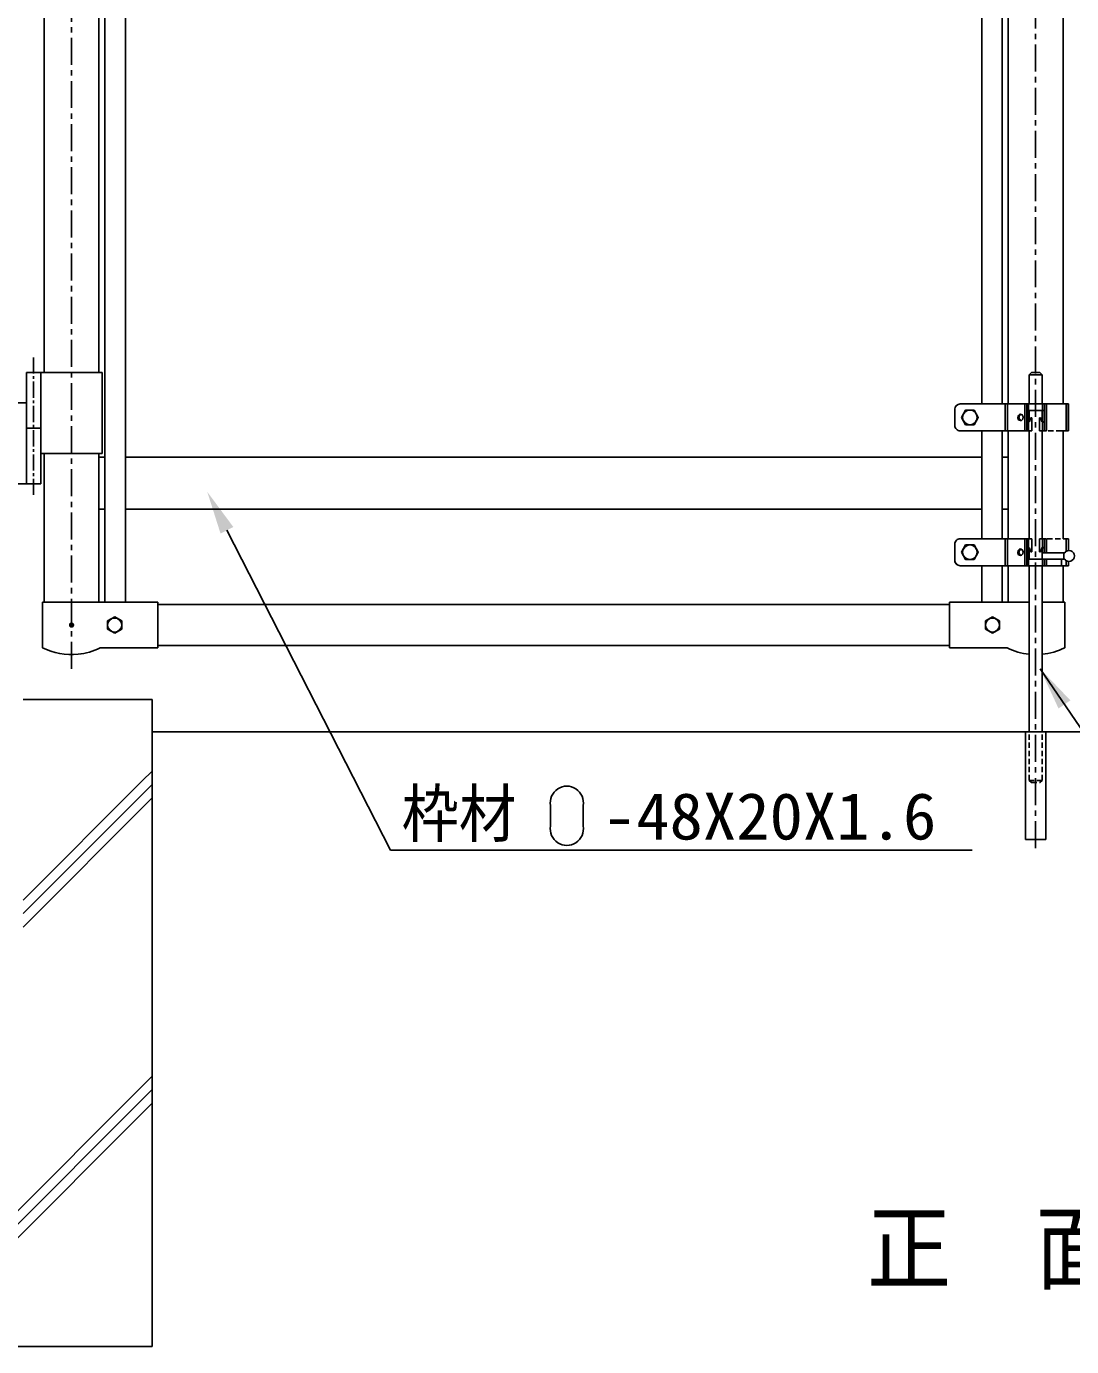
# Model space of a CAD drawing. Units: millimetres, scale not verified. Extents: x -4455 to 4455, y -3150 to 3150.
# Drawn here: x 679 to 1649, y -973 to 251 of the extents above; entities that cross this region are included whole.
import ezdxf
from ezdxf.enums import TextEntityAlignment as Align

# ---------------------------------------------------------------- set-up
doc = ezdxf.new("R2010")
doc.units = ezdxf.units.MM
doc.header["$LTSCALE"] = 20
for name, pattern in [('DASHED', [7.5, 6, -1.5]), ('USER1', [2, 1.25, -0.25, 0.25, -0.25]), ('USER3', [1.125, 0.75, -0.125, 0.125, -0.125]), ('USER4', [0.375, 0.25, -0.125]), ('USER5', [1.5, 1, -0.5])]:
    doc.linetypes.add(name, pattern=pattern)
for name, color, linetype, lineweight in [('0-0_BUHIN', 7, 'Continuous', 25), ('0-2_KOUZOU', 7, 'Continuous', 25), ('0-3_SUNPOU', 1, 'Continuous', 25), ('0-4_HATCH', 4, 'Continuous', 25), ('0-5_0', 4, 'Continuous', 25), ('0-6_KISO', 7, 'Continuous', 25), ('0-9_1', 7, 'Continuous', 25)]:
    doc.layers.add(name, color=color, linetype=linetype, lineweight=lineweight)
doc.styles.add('ＭＳ ゴシック', font='')
doc.styles.get('ＭＳ ゴシック').set_extended_font_data('MS Gothic')

# ---------------------------------------------------------------- blocks, each defined once
blk = doc.blocks.new('X1')
at = {"layer": '0-5_0'}
for p, q in [((64384.6, 34820.3), (66554.6, 36990.3)), ((64384.6, 35070.3), (66304.6, 36990.3)), ((64384.6, 35320.3), (66054.6, 36990.3)), ((70200, 35478.9), (70384.6, 35663.5)), ((67989.6, 33268.5), (70200, 35478.9)), ((67989.6, 33018.5), (70301.3, 35330.2)), ((70301.3, 35330.2), (70384.6, 35413.5)), ((67989.6, 32768.5), (70384.6, 35163.5)), ((64384.6, 29663.5), (66779.6, 32058.5)), ((64384.6, 29413.5), (66779.6, 31808.5)), ((64384.6, 29163.5), (66779.6, 31558.5)), ((65368.3, 24990.3), (70384.6, 30006.7)), ((65618.3, 24990.3), (70384.6, 29756.7)), ((65868.3, 24990.3), (70384.6, 29506.7))]:
    blk.add_line(p, q, dxfattribs=at)

msp = doc.modelspace()

# ---------------------------------------------------------------- linework, layer by layer
at = {"layer": '0-0_BUHIN', "color": 1, "linetype": 'USER1'}
for p, q in [((721.29, -345.01), (721.29, 1462.51)), ((1615.49, -511.26), (1615.49, 1462.51))]:
    msp.add_line(p, q, dxfattribs=at)
at = {"layer": '0-0_BUHIN', "color": 1, "linetype": 'USER3'}
msp.add_line((686.09, -56.24), (686.09, -184.95), dxfattribs=at)
at = {"layer": '0-0_BUHIN'}
for p, q in [((679.44, -173.38), (679.44, -70.38)), ((749.84, -70.38), (679.44, -70.38)), ((692.74, -70.38), (692.74, -173.38)), ((749.84, -145.38), (749.84, -70.38)), ((679.44, -98.38), (612.84, -98.38)), ((692.74, -121.88), (679.44, -121.88)), ((749.84, -145.38), (692.74, -145.38)), ((612.84, -173.38), (692.74, -173.38)), ((694.29, -325.38), (694.29, -283.13)), ((801.29, -283.13), (694.29, -283.13)), ((801.29, -325.63), (801.29, -283.13)), ((1535.49, -325.63), (1535.49, -283.13)), ((1535.49, -283.13), (1609.49, -283.13)), ((1621.49, -283.13), (1642.49, -283.13)), ((1642.49, -325.38), (1642.49, -283.13)), ((801.29, -325.63), (747.79, -325.63)), ((1535.49, -325.63), (1588.99, -325.63))]:
    msp.add_line(p, q, dxfattribs=at)
at = {"layer": '0-0_BUHIN', "color": 3}
for p, q in [((1611.49, -70.38), (1609.49, -72.38)), ((1609.49, -99.38), (1609.49, -72.38)), ((1611.49, -70.38), (1619.49, -70.38)), ((1621.49, -99.38), (1621.49, -72.38)), ((1540.49, -104.38), (1540.49, -119.38)), ((1646.09, -99.38), (1545.49, -99.38)), ((1587.19, -99.38), (1587.19, -124.38)), ((1605.49, -99.38), (1605.49, -124.38)), ((1607.39, -124.38), (1607.39, -99.38)), ((1607.39, -105.38), (1623.59, -105.38)), ((1608.99, -115.08), (1608.99, -105.38)), ((1609.49, -116.1), (1609.49, -105.38)), ((1621.49, -116.1), (1621.49, -105.38)), ((1621.99, -115.08), (1621.99, -105.38)), ((1623.59, -124.38), (1623.59, -99.38)), ((1625.49, -124.38), (1625.49, -99.38)), ((1643.79, -99.38), (1643.79, -124.38)), ((1645.69, -99.38), (1645.69, -124.38)), ((1646.09, -99.38), (1646.09, -124.38)), ((1609.88, -115.6), (1610.99, -112.38)), ((1611.99, -112.38), (1610.99, -112.38)), ((1611.99, -112.38), (1611.99, -124.38)), ((1618.99, -112.38), (1619.99, -112.38)), ((1618.99, -112.38), (1618.99, -124.38)), ((1621.1, -115.6), (1619.99, -112.38)), ((1611.99, -124.38), (1545.49, -124.38)), ((1609.49, -224.38), (1609.49, -124.38)), ((1625.49, -124.38), (1618.99, -124.38)), ((1621.49, -224.38), (1621.49, -124.38)), ((1639.49, -124.38), (1646.09, -124.38)), ((1540.49, -244.38), (1540.49, -229.38)), ((1611.99, -224.38), (1545.49, -224.38)), ((1587.19, -249.38), (1587.19, -224.38)), ((1605.49, -224.38), (1605.49, -249.38)), ((1607.39, -224.38), (1607.39, -249.38)), ((1611.99, -236.38), (1611.99, -224.38)), ((1625.49, -224.38), (1618.99, -224.38)), ((1618.99, -236.38), (1618.99, -224.38)), ((1621.99, -232.41), (1621.99, -237.38)), ((1623.59, -224.38), (1623.59, -237.38)), ((1625.49, -237.38), (1625.49, -224.38)), ((1643.79, -236.17), (1643.79, -224.38)), ((1646.09, -235.4), (1646.09, -224.38)), ((1623.59, -243.38), (1607.39, -243.38)), ((1608.99, -233.68), (1608.99, -243.38)), ((1609.49, -243.38), (1609.49, -232.65)), ((1609.88, -233.16), (1610.99, -236.38)), ((1611.99, -236.38), (1610.99, -236.38)), ((1618.99, -236.38), (1619.99, -236.38)), ((1621.1, -233.16), (1619.99, -236.38)), ((1621.49, -243.38), (1621.49, -232.65)), ((1642.49, -237.38), (1621.49, -237.38)), ((1642.49, -243.38), (1621.49, -243.38)), ((1623.59, -243.38), (1623.59, -249.38)), ((1625.49, -249.38), (1625.49, -243.38)), ((1639.49, -249.38), (1639.49, -243.38)), ((1641.49, -243.38), (1641.49, -237.38)), ((1643.79, -249.38), (1643.79, -244.59)), ((1646.09, -249.38), (1545.49, -249.38)), ((1609.49, -403.38), (1609.49, -249.38)), ((1621.49, -403.38), (1621.49, -249.38)), ((1646.09, -249.38), (1646.09, -245.36)), ((1605.94, -503.38), (1605.94, -403.38)), ((1625.04, -503.38), (1625.04, -403.38)), ((1605.94, -503.38), (1625.04, -503.38))]:
    msp.add_line(p, q, dxfattribs=at)
at = {"layer": '0-0_BUHIN', "color": 3, "linetype": 'DASHED'}
for p, q in [((1589.49, -99.38), (1589.49, -124.38)), ((1589.49, -249.38), (1589.49, -224.38))]:
    msp.add_line(p, q, dxfattribs=at)
at = {"layer": '0-0_BUHIN', "color": 3, "linetype": 'USER5'}
for p, q in [((1608.99, -105.38), (1608.99, -99.38)), ((1621.99, -105.38), (1621.99, -99.38)), ((1608.99, -116.34), (1608.99, -124.38)), ((1621.99, -116.34), (1621.99, -124.38)), ((1608.99, -232.41), (1608.99, -224.38)), ((1621.99, -232.41), (1621.99, -224.38)), ((1608.99, -243.38), (1608.99, -249.38)), ((1621.99, -243.38), (1621.99, -249.38))]:
    msp.add_line(p, q, dxfattribs=at)
at = {"layer": '0-0_BUHIN', "color": 3, "linetype": 'USER4'}
for p, q in [((1639.49, -124.38), (1625.49, -124.38)), ((1646.09, -224.38), (1625.49, -224.38))]:
    msp.add_line(p, q, dxfattribs=at)
at = {"layer": '0-0_BUHIN', "color": 1, "linetype": 'USER4'}
for p, q in [((1605.94, -403.38), (1625.04, -403.38)), ((1609.49, -448.38), (1609.49, -403.38)), ((1621.49, -448.38), (1621.49, -403.38)), ((1621.49, -448.38), (1609.49, -448.38)), ((1611.49, -450.38), (1609.49, -448.38)), ((1611.49, -450.38), (1619.49, -450.38)), ((1621.49, -448.38), (1619.49, -450.38))]:
    msp.add_line(p, q, dxfattribs=at)
at = {"layer": '0-0_BUHIN', "color": 3}
for points in [[(1609.49, -72.38), (1621.49, -72.38), (1619.49, -70.38)], [(1601.34, -114.88), (1599.72, -114.18), (1598.86, -112.4), (1599.16, -110.38), (1600.48, -109.06), (1601.33, -108.88)], [(1601.93, -114.8), (1600.49, -113.69), (1599.98, -111.73), (1600.65, -109.84), (1601.93, -108.96)], [(1601.34, -108.88), (1603.06, -109.58), (1603.98, -111.36), (1603.66, -113.38), (1602.25, -114.7), (1601.34, -114.88)], [(1601.34, -239.88), (1599.72, -239.18), (1598.86, -237.4), (1599.16, -235.38), (1600.48, -234.06), (1601.33, -233.88)], [(1601.93, -239.8), (1600.49, -238.69), (1599.98, -236.73), (1600.65, -234.84), (1601.93, -233.96)], [(1601.34, -233.88), (1603.06, -234.58), (1603.98, -236.36), (1603.66, -238.38), (1602.25, -239.7), (1601.34, -239.88)]]:
    msp.add_lwpolyline(points, dxfattribs=at)
for points in [[(1546.65, -111.88), (1550.57, -105.09), (1558.41, -105.09), (1562.33, -111.88), (1558.41, -118.67), (1550.57, -118.67)], [(1546.65, -236.88), (1550.57, -243.67), (1558.41, -243.67), (1562.33, -236.88), (1558.41, -230.09), (1550.57, -230.09)]]:
    msp.add_lwpolyline(points, close=True, dxfattribs=at)
for centre in [(1554.49, -111.88), (1554.49, -236.88)]:
    msp.add_circle(centre, 6.8, dxfattribs=at)
for centre, radius, start, end in [((1545.49, -104.38), 5, 89.99998, 179.99991), ((1545.49, -119.38), 5, 179.99999, 270), ((1608.69, -115.08), 1.3, 180.00133, 336.27402), ((1610.29, -115.08), 1.3, 180.00133, 232.02038), ((1622.29, -115.08), 1.3, 203.72596, 359.99866), ((1620.69, -115.08), 1.3, 307.97962, 359.99999), ((1545.49, -229.38), 5, 89.99998, 179.99999), ((1608.69, -233.68), 1.3, 23.72596, 179.99866), ((1622.29, -233.68), 1.3, 13.3447, 156.27402), ((1545.49, -244.38), 5, 179.99999, 270), ((1610.29, -233.68), 1.3, 127.97962, 179.99999), ((1646.49, -240.38), 5, 216.86941, 143.1301)]:
    msp.add_arc(centre, radius, start, end, dxfattribs=at)
at = {"layer": '0-0_BUHIN'}
for centre, radius, start, end in [((1545.49, -244.38), 5, 180.00009, 270.00002), ((721.29, -271.8), 60, 243.25632, 275.73923), ((721.29, -271.8), 60, 275.73923, 296.21027), ((1615.49, -271.8), 60, 243.78973, 264.26077), ((1615.49, -271.8), 60, 275.73923, 296.74368)]:
    msp.add_arc(centre, radius, start, end, dxfattribs=at)
for points in [[(718.79, -304.38), (721.45, -301.88), (721.76, -301.92)], [(718.79, -304.38), (721.14, -301.88), (721.45, -301.88)], [(718.79, -304.38), (720.82, -301.92), (721.14, -301.88)], [(718.79, -304.38), (721.76, -301.92), (722.07, -302)], [(718.79, -304.38), (720.52, -302), (720.82, -301.92)], [(718.79, -304.38), (722.07, -302), (721.29, -304.38)], [(718.79, -304.38), (720.23, -302.12), (720.52, -302)], [(718.79, -304.38), (719.95, -302.27), (720.23, -302.12)], [(718.79, -304.38), (719.7, -302.45), (719.95, -302.27)], [(718.79, -304.38), (719.47, -302.67), (719.7, -302.45)], [(718.81, -304.07), (719.47, -302.67), (718.79, -304.38)], [(720.23, -306.64), (718.79, -304.38), (721.29, -304.38)], [(719.95, -306.49), (718.79, -304.38), (720.23, -306.64)], [(719.7, -306.31), (718.79, -304.38), (719.95, -306.49)], [(719.47, -306.09), (718.79, -304.38), (719.7, -306.31)], [(719.27, -305.85), (718.79, -304.38), (719.47, -306.09)], [(719.1, -305.58), (718.79, -304.38), (719.27, -305.85)], [(718.97, -305.3), (718.79, -304.38), (719.1, -305.58)], [(718.87, -305), (718.79, -304.38), (718.97, -305.3)], [(718.81, -304.69), (718.79, -304.38), (718.87, -305)], [(718.81, -304.07), (719.27, -302.91), (719.47, -302.67)], [(718.87, -303.76), (719.27, -302.91), (718.81, -304.07)], [(718.87, -303.76), (719.1, -303.18), (719.27, -302.91)], [(718.97, -303.46), (719.1, -303.18), (718.87, -303.76)], [(720.23, -306.64), (721.29, -304.38), (720.52, -306.76)], [(720.52, -306.76), (721.29, -304.38), (720.82, -306.84)], [(720.82, -306.84), (721.29, -304.38), (721.14, -306.87)], [(721.14, -306.87), (721.29, -304.38), (721.45, -306.87)], [(721.29, -304.38), (722.07, -302), (722.36, -302.12)], [(721.29, -304.38), (722.36, -302.12), (722.63, -302.27)], [(721.29, -304.38), (722.63, -302.27), (722.89, -302.45)], [(721.29, -304.38), (722.89, -302.45), (723.11, -302.67)], [(721.29, -304.38), (723.11, -302.67), (723.32, -302.91)], [(721.29, -304.38), (723.32, -302.91), (723.48, -303.18)], [(721.29, -304.38), (723.48, -303.18), (723.62, -303.46)], [(721.29, -304.38), (723.62, -303.46), (723.71, -303.76)], [(721.29, -304.38), (723.71, -303.76), (723.77, -304.07)], [(721.29, -304.38), (723.77, -304.07), (723.79, -304.38)], [(722.89, -306.31), (721.29, -304.38), (723.79, -304.38)], [(722.63, -306.49), (721.29, -304.38), (722.89, -306.31)], [(722.36, -306.64), (721.29, -304.38), (722.63, -306.49)], [(722.07, -306.76), (721.29, -304.38), (722.36, -306.64)], [(721.76, -306.84), (721.29, -304.38), (722.07, -306.76)], [(721.45, -306.87), (721.29, -304.38), (721.76, -306.84)], [(722.89, -306.31), (723.79, -304.38), (723.11, -306.09)], [(723.11, -306.09), (723.79, -304.38), (723.77, -304.69)], [(723.11, -306.09), (723.77, -304.69), (723.32, -305.85)], [(723.32, -305.85), (723.77, -304.69), (723.71, -305)], [(723.32, -305.85), (723.71, -305), (723.48, -305.58)], [(723.48, -305.58), (723.71, -305), (723.62, -305.3)]]:
    msp.add_solid(points, dxfattribs=at)
at = {"layer": '0-2_KOUZOU'}
for p, q in [((695.89, -70.38), (695.89, 524.12)), ((746.69, 524.12), (746.69, -70.38)), ((752.29, 524.12), (752.29, -283.13)), ((771.29, 524.12), (771.29, -283.13)), ((1565.49, 524.12), (1565.49, -99.38)), ((1584.49, 524.12), (1584.49, -99.38)), ((1590.09, 524.12), (1590.09, -99.38)), ((1640.89, -99.38), (1640.89, 524.12)), ((1640.89, -74.49), (1640.89, -99.38)), ((1565.49, -124.38), (1565.49, -224.38)), ((1584.49, -124.38), (1584.49, -224.38)), ((1590.09, -124.38), (1590.09, -224.38)), ((1640.89, -224.38), (1640.89, -124.38)), ((1640.89, -124.38), (1640.89, -224.38)), ((695.89, -283.13), (695.89, -145.38)), ((746.69, -145.38), (746.69, -283.13)), ((746.69, -148.83), (752.29, -148.83)), ((1565.49, -148.83), (771.29, -148.83)), ((1590.09, -148.83), (1584.49, -148.83)), ((746.69, -196.83), (752.29, -196.83)), ((1565.49, -196.83), (771.29, -196.83)), ((1590.09, -196.83), (1584.49, -196.83)), ((1565.49, -249.38), (1565.49, -283.13)), ((1584.49, -249.38), (1584.49, -283.13)), ((1590.09, -249.38), (1590.09, -283.13)), ((1640.89, -249.38), (1640.89, -283.13)), ((1640.89, -258.46), (1640.89, -249.38)), ((801.29, -285.38), (1535.49, -285.38)), ((1568.99, -300.63), (1575.49, -296.87)), ((1568.99, -308.13), (1568.99, -300.63)), ((1575.49, -296.87), (1581.99, -300.63)), ((1581.99, -300.63), (1581.99, -308.13)), ((1575.49, -311.88), (1568.99, -308.13)), ((1581.99, -308.13), (1575.49, -311.88)), ((801.29, -323.38), (1535.49, -323.38)), ((1496.31, -323.38), (1535.49, -323.38))]:
    msp.add_line(p, q, dxfattribs=at)
msp.add_lwpolyline([(761.29, -311.88), (767.79, -308.13), (767.79, -300.63), (761.29, -296.87), (754.79, -300.63), (754.79, -308.13)], close=True, dxfattribs=at)
for centre in [(761.29, -304.38), (1575.49, -304.38)]:
    msp.add_circle(centre, 6.5, dxfattribs=at)
at = {"layer": '0-3_SUNPOU'}
for p, q in [((865.42, -216.55), (1017.15, -512.97)), ((1619.65, -344.94), (1796.75, -604.53)), ((1017.15, -512.97), (1556.55, -512.97))]:
    msp.add_line(p, q, dxfattribs=at)
at = {"layer": '0-3_SUNPOU', "color": 3}
for p, q in [((1165.59, -490.69), (1165.59, -471.83)), ((1195.75, -471.83), (1195.75, -490.69))]:
    msp.add_line(p, q, dxfattribs=at)
for centre, start, end in [((1180.67, -469.08), 349.65879, 190.34121), ((1180.67, -493.44), 169.65879, 10.34121)]:
    msp.add_arc(centre, 15.32, start, end, dxfattribs=at)
at = {"layer": '0-3_SUNPOU'}
for points in [[(871.36, -213.51), (847.2, -180.94), (859.49, -219.59)], [(1636.69, -381.74), (1619.65, -344.94), (1647.7, -374.23)]]:
    msp.add_solid(points, dxfattribs=at)
at = {"layer": '0-6_KISO'}
for p, q in [((796.14, -373.38), (676.39, -373.38)), ((796.14, -973.38), (796.14, -373.38)), ((2495.64, -403.37), (796.14, -403.38)), ((796.14, -973.38), (496.14, -973.38))]:
    msp.add_line(p, q, dxfattribs=at)

# ---------------------------------------------------------------- block references
at = {"layer": '0-4_HATCH', "xscale": 0.05, "yscale": 0.05}
msp.add_blockref('X1', (-2723.09, -2222.9), dxfattribs=at)

# ---------------------------------------------------------------- texts
at = {"layer": '0-2_KOUZOU', "color": 3, "style": 'ＭＳ ゴシック', "width": 1.05}
msp.add_text('-48X20X1.6', height=43.3, dxfattribs=at).set_placement((1214.07, -516.24), align=Align.BOTTOM_LEFT)
at = {"layer": '0-3_SUNPOU', "color": 3, "style": 'ＭＳ ゴシック', "width": 0.9}
msp.add_text('枠材', height=43.3, dxfattribs=at).set_placement((1027.39, -513.75), align=Align.BOTTOM_LEFT)
at = {"layer": '0-9_1', "color": 4, "style": 'ＭＳ ゴシック', "width": 0.9}
msp.add_text('正\u3000面\u3000図', height=63.67, dxfattribs=at).set_placement((1458.99, -932.81), align=Align.BOTTOM_LEFT)

doc.saveas('drawing.dxf')
